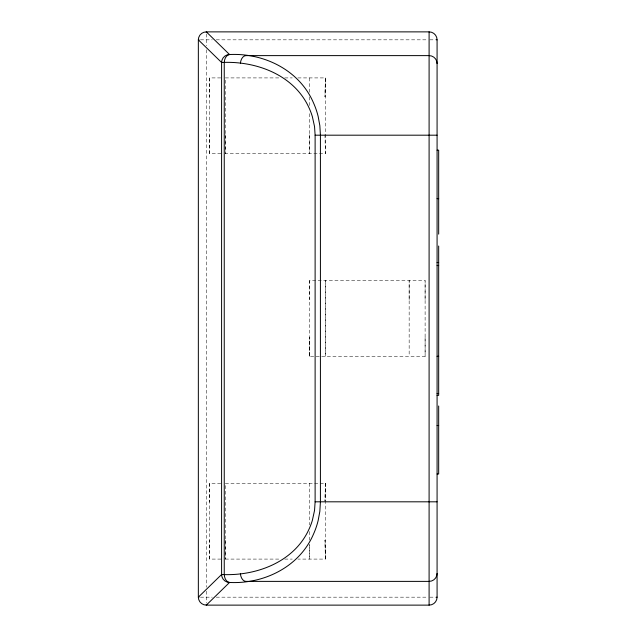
<?xml version="1.0" encoding="UTF-8"?>
<svg xmlns="http://www.w3.org/2000/svg" width="637" height="637" viewBox="0 0 637 637"><rect width="100%" height="100%" fill="white"/><g stroke="black" fill="none" stroke-linecap="round" stroke-linejoin="round"><path stroke-width="0.48" stroke-dasharray="3.19 2.39" d="M220.92 153.716L209.653 153.716L209.669 134.765M220.92 559.087L209.653 559.087L209.669 540.136M225.617 540.136L225.617 559.087L225.617 483.284M225.617 134.765L225.617 153.716L225.617 77.913M309.415 544.874L309.415 559.087L309.407 544.324M309.415 134.765L309.415 153.716L309.415 112.024M409.153 299.549L409.153 280.599L409.153 356.401M425.094 299.549L425.11 280.599L309.383 280.599L309.407 356.401M309.391 356.401L309.789 337.451L309.383 356.401L425.11 356.401L425.11 280.599M200.448 39.828L212.272 39.828M216.246 39.828L427.108 39.828M429.816 39.828L435.78 39.828M209.653 153.716L209.653 77.913L220.92 77.913M225.331 77.913L280.567 77.913M284.755 77.913L292.248 77.913M297.901 77.913L325.388 77.913L325.38 153.716L225.331 153.716M209.653 559.087L209.653 483.284L220.92 483.284M225.331 483.284L325.388 483.284L325.364 559.087L297.901 559.087M225.331 559.087L280.567 559.087M284.755 559.087L292.248 559.087M200.448 597.172L212.272 597.172M216.246 597.172L427.108 597.172M429.816 597.172L435.78 597.172M324.981 134.765L325.388 153.716M309.391 280.599L309.789 299.549M425.094 337.451L425.11 356.401M209.661 77.913L209.669 96.864M209.661 483.284L209.669 502.235M309.407 77.913L309.407 92.676M309.415 96.864L309.407 105.479M309.407 483.284L309.415 524.976M309.407 531.521L309.415 540.136M206.3 33.976L206.3 45.8M206.3 49.782L206.3 587.218M206.3 591.2L206.3 603.024M325.348 280.599L325.348 356.401L325.364 280.599M325.38 77.913L324.981 96.864L325.388 77.913M325.38 483.284L324.997 501.287L325.388 483.284M325.38 559.087L324.981 540.136L325.388 559.087"/><path stroke-width="0.96" d="M199.023 39.828L198.322 39.828L221.596 62.49C255.74 60.706 293.784 74.664 308.834 107.414A58.11 43.42 90 0 1 312.369 116.643L314.543 126.588L315.116 135.187L315.116 501.813L314.543 510.412L312.369 520.357A58.118 43.42 -90 0 1 308.826 529.594C293.784 562.344 255.732 576.286 221.596 574.51L198.346 597.172A7.978 7.931 45.7 0 0 206.3 605.126L429.099 605.126A7.978 7.955 0 0 0 437.078 597.172L437.078 39.828A7.978 7.955 0 0 0 429.099 31.874L206.3 31.874A7.978 7.931 -45.7 0 0 198.346 39.828L198.346 597.172L199.023 597.172M436.52 39.828L437.078 39.828M315.116 135.187L437.078 135.187M437.078 150.181L438.678 150.181L438.678 234.129M437.078 198.64L438.678 198.64M437.078 262.476L438.678 262.476M437.078 265.549L438.678 265.549M437.078 356.314L438.678 356.314M437.078 393.483L438.678 393.483M437.078 395.354L438.678 395.354L438.678 246.009M437.078 425.532L438.678 425.532M437.078 473.992L438.678 473.992L438.678 405.984M315.116 501.813L437.078 501.813M436.52 597.172L437.078 597.172M429.099 31.85L429.099 605.15M206.3 32.551L206.3 31.85L229.551 54.535C264.052 52.815 299.398 70.174 313.428 102.708A66.025 46.955 -90 0 1 318.142 116.38L319.846 125.632L320.419 135.187L320.419 501.813L319.846 511.376L318.134 520.628A66.025 46.963 90 0 1 313.42 534.292C299.414 566.826 264.037 584.185 229.551 582.465L206.3 605.126L206.3 604.449M437.078 63.573A7.978 7.955 0 0 0 429.099 55.618L245.723 55.618A7.978 5.295 -86.2 0 0 240.42 63.573M240.42 573.427A7.978 5.295 86.2 0 0 245.723 581.382L429.099 581.382A7.978 7.955 0 0 0 437.078 573.427M224.248 574.51L224.248 62.49A7.978 5.295 -86.2 0 1 229.551 54.535A7.978 7.931 -45.7 0 0 221.596 62.49L221.596 574.51A7.978 7.931 45.7 0 0 229.551 582.465A7.978 5.295 86.2 0 1 224.248 574.51"/></g></svg>
